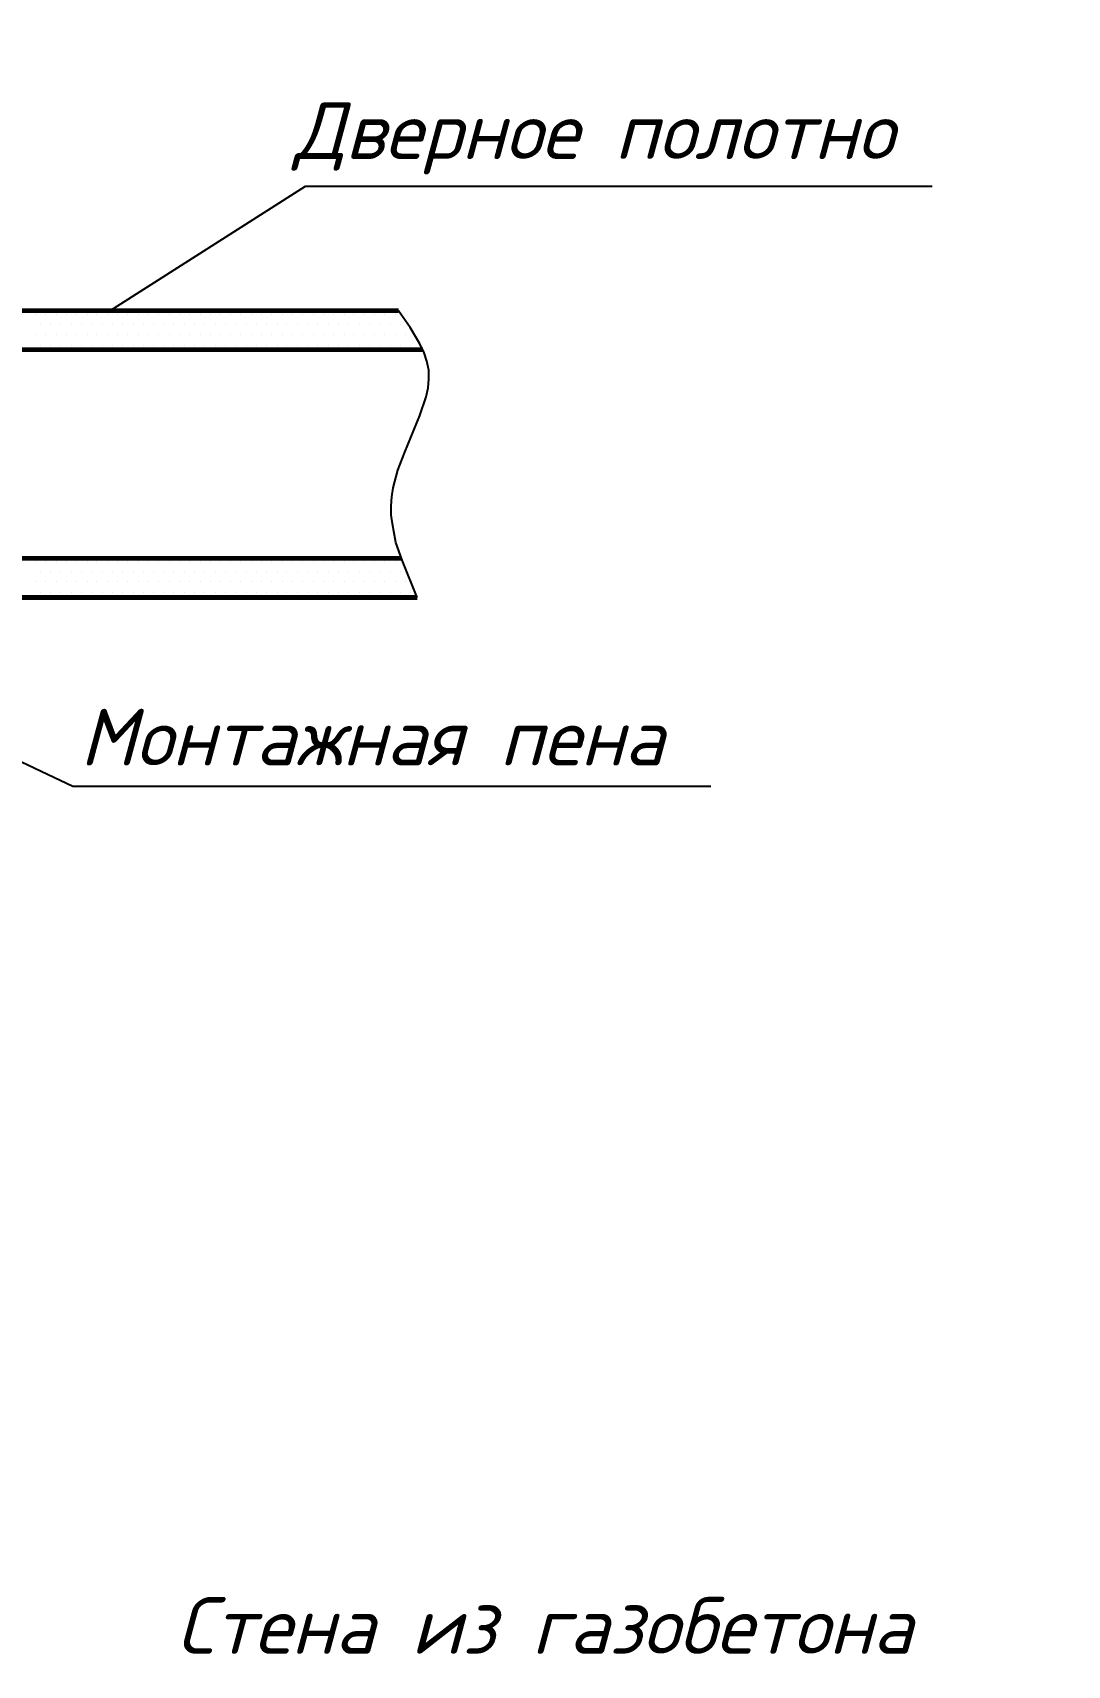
# Model space of a CAD drawing. Header units: millimetres. Extents: x -3689 to 3021565, y -698052 to -604547.
# Drawn here: x 2668546.7 to 2668610.6, y -674543.9 to -674443.1 of the extents above; entities that cross this region are included whole.
import ezdxf

# ---------------------------------------------------------------- set-up
doc = ezdxf.new("R2010")
doc.units = ezdxf.units.MM
for name, color, linetype in [('PDF _0', 7, 'Continuous'), ('PDF _Основные линии', 7, 'Continuous'), ('PDF _Текст', 7, 'Continuous')]:
    doc.layers.add(name, color=color, linetype=linetype)
doc.layers.add('ВК-текст К1', color=7, linetype='Continuous', lineweight=25)
doc.styles.add('SPDS', font='isocpeui.ttf')

msp = doc.modelspace()

# ---------------------------------------------------------------- linework, layer by layer
at = {"layer": 'PDF _0', "lineweight": 25}
for p, q in [((2668551.421, -674460.2894), (2668563.508, -674452.586)), ((2668563.508, -674452.586), (2668567.5087, -674452.586)), ((2668567.5087, -674452.586), (2668602.2029, -674452.586)), ((2668546.8246, -674460.5022), (2668546.8246, -674460.5022)), ((2668547.463, -674460.5022), (2668547.463, -674460.5022)), ((2668548.1014, -674460.5022), (2668548.1014, -674460.5022)), ((2668548.7398, -674460.5022), (2668548.7398, -674460.5022)), ((2668549.3782, -674460.5022), (2668549.3782, -674460.5022)), ((2668550.0166, -674460.5022), (2668550.0166, -674460.5022)), ((2668550.6124, -674460.5022), (2668550.6124, -674460.5022)), ((2668551.2508, -674460.5022), (2668551.2508, -674460.5022)), ((2668551.8892, -674460.5022), (2668551.8892, -674460.5022)), ((2668552.5276, -674460.5022), (2668552.5276, -674460.5022)), ((2668553.166, -674460.5022), (2668553.166, -674460.5022)), ((2668553.8044, -674460.5022), (2668553.8044, -674460.5022)), ((2668554.4428, -674460.5022), (2668554.4428, -674460.5022)), ((2668555.0812, -674460.5022), (2668555.0812, -674460.5022)), ((2668555.7196, -674460.5022), (2668555.7196, -674460.5022)), ((2668556.358, -674460.5022), (2668556.358, -674460.5022)), ((2668556.9964, -674460.5022), (2668556.9964, -674460.5022)), ((2668557.6348, -674460.5022), (2668557.6348, -674460.5022)), ((2668558.2306, -674460.5022), (2668558.2306, -674460.5022)), ((2668558.869, -674460.5022), (2668558.869, -674460.5022)), ((2668559.5074, -674460.5022), (2668559.5074, -674460.5022)), ((2668560.1458, -674460.5022), (2668560.1458, -674460.5022)), ((2668560.7842, -674460.5022), (2668560.7842, -674460.5022)), ((2668561.4226, -674460.5022), (2668561.4226, -674460.5022)), ((2668562.061, -674460.5022), (2668562.061, -674460.5022)), ((2668562.6994, -674460.5022), (2668562.6994, -674460.5022)), ((2668563.3378, -674460.5022), (2668563.3378, -674460.5022)), ((2668563.9762, -674460.5022), (2668563.9762, -674460.5022)), ((2668564.6146, -674460.5022), (2668564.6146, -674460.5022)), ((2668565.253, -674460.5022), (2668565.253, -674460.5022)), ((2668565.8914, -674460.5022), (2668565.8914, -674460.5022)), ((2668566.4872, -674460.5022), (2668566.4872, -674460.5022)), ((2668567.1256, -674460.5022), (2668567.1256, -674460.5022)), ((2668567.764, -674460.5022), (2668567.764, -674460.5022)), ((2668568.4024, -674460.5022), (2668568.4024, -674460.5022)), ((2668569.0408, -674460.5022), (2668569.0408, -674460.5022)), ((2668569.9771, -674461.3108), (2668569.2536, -674460.2894)), ((2668546.8246, -674461.779), (2668546.8246, -674461.779)), ((2668547.1225, -674461.1406), (2668547.1225, -674461.1406)), ((2668547.463, -674461.779), (2668547.463, -674461.779)), ((2668547.7609, -674461.1406), (2668547.7609, -674461.1406)), ((2668548.1014, -674461.779), (2668548.1014, -674461.779)), ((2668548.3993, -674461.1406), (2668548.3993, -674461.1406)), ((2668548.7398, -674461.779), (2668548.7398, -674461.779)), ((2668549.0377, -674461.1406), (2668549.0377, -674461.1406)), ((2668549.3782, -674461.779), (2668549.3782, -674461.779)), ((2668549.6761, -674461.1406), (2668549.6761, -674461.1406)), ((2668550.0166, -674461.779), (2668550.0166, -674461.779)), ((2668550.3145, -674461.1406), (2668550.3145, -674461.1406)), ((2668550.6124, -674461.779), (2668550.6124, -674461.779)), ((2668550.9529, -674461.1406), (2668550.9529, -674461.1406)), ((2668551.2508, -674461.779), (2668551.2508, -674461.779)), ((2668551.5913, -674461.1406), (2668551.5913, -674461.1406)), ((2668551.8892, -674461.779), (2668551.8892, -674461.779)), ((2668552.2297, -674461.1406), (2668552.2297, -674461.1406)), ((2668552.5276, -674461.779), (2668552.5276, -674461.779)), ((2668552.8681, -674461.1406), (2668552.8681, -674461.1406)), ((2668553.166, -674461.779), (2668553.166, -674461.779)), ((2668553.5065, -674461.1406), (2668553.5065, -674461.1406)), ((2668553.8044, -674461.779), (2668553.8044, -674461.779)), ((2668554.1449, -674461.1406), (2668554.1449, -674461.1406)), ((2668554.4428, -674461.779), (2668554.4428, -674461.779)), ((2668554.7407, -674461.1406), (2668554.7407, -674461.1406)), ((2668555.0812, -674461.779), (2668555.0812, -674461.779)), ((2668555.3791, -674461.1406), (2668555.3791, -674461.1406)), ((2668555.7196, -674461.779), (2668555.7196, -674461.779)), ((2668556.0175, -674461.1406), (2668556.0175, -674461.1406)), ((2668556.358, -674461.779), (2668556.358, -674461.779)), ((2668556.6559, -674461.1406), (2668556.6559, -674461.1406)), ((2668556.9964, -674461.779), (2668556.9964, -674461.779)), ((2668557.2943, -674461.1406), (2668557.2943, -674461.1406)), ((2668557.6348, -674461.779), (2668557.6348, -674461.779)), ((2668557.9327, -674461.1406), (2668557.9327, -674461.1406)), ((2668558.2306, -674461.779), (2668558.2306, -674461.779)), ((2668558.5711, -674461.1406), (2668558.5711, -674461.1406)), ((2668558.869, -674461.779), (2668558.869, -674461.779)), ((2668559.2095, -674461.1406), (2668559.2095, -674461.1406)), ((2668559.5074, -674461.779), (2668559.5074, -674461.779)), ((2668559.8479, -674461.1406), (2668559.8479, -674461.1406)), ((2668560.1458, -674461.779), (2668560.1458, -674461.779)), ((2668560.4863, -674461.1406), (2668560.4863, -674461.1406)), ((2668560.7842, -674461.779), (2668560.7842, -674461.779)), ((2668561.1247, -674461.1406), (2668561.1247, -674461.1406)), ((2668561.4226, -674461.779), (2668561.4226, -674461.779)), ((2668561.7631, -674461.1406), (2668561.7631, -674461.1406)), ((2668562.061, -674461.779), (2668562.061, -674461.779)), ((2668562.3589, -674461.1406), (2668562.3589, -674461.1406)), ((2668562.6994, -674461.779), (2668562.6994, -674461.779)), ((2668562.9973, -674461.1406), (2668562.9973, -674461.1406)), ((2668563.3378, -674461.779), (2668563.3378, -674461.779)), ((2668563.6357, -674461.1406), (2668563.6357, -674461.1406)), ((2668563.9762, -674461.779), (2668563.9762, -674461.779)), ((2668564.2741, -674461.1406), (2668564.2741, -674461.1406)), ((2668564.6146, -674461.779), (2668564.6146, -674461.779)), ((2668564.9125, -674461.1406), (2668564.9125, -674461.1406)), ((2668565.253, -674461.779), (2668565.253, -674461.779)), ((2668565.5509, -674461.1406), (2668565.5509, -674461.1406)), ((2668565.8914, -674461.779), (2668565.8914, -674461.779)), ((2668566.1893, -674461.1406), (2668566.1893, -674461.1406)), ((2668566.4872, -674461.779), (2668566.4872, -674461.779)), ((2668566.8277, -674461.1406), (2668566.8277, -674461.1406)), ((2668567.1256, -674461.779), (2668567.1256, -674461.779)), ((2668567.4661, -674461.1406), (2668567.4661, -674461.1406)), ((2668567.764, -674461.779), (2668567.764, -674461.779)), ((2668568.1045, -674461.1406), (2668568.1045, -674461.1406)), ((2668568.4024, -674461.779), (2668568.4024, -674461.779)), ((2668568.7429, -674461.1406), (2668568.7429, -674461.1406)), ((2668569.0408, -674461.779), (2668569.0408, -674461.779)), ((2668569.3813, -674461.1406), (2668569.3813, -674461.1406)), ((2668569.6792, -674461.779), (2668569.6792, -674461.779)), ((2668570.573, -674462.3322), (2668569.9771, -674461.3108)), ((2668547.1225, -674462.4174), (2668547.1225, -674462.4174)), ((2668547.7609, -674462.4174), (2668547.7609, -674462.4174)), ((2668548.3993, -674462.4174), (2668548.3993, -674462.4174)), ((2668549.0377, -674462.4174), (2668549.0377, -674462.4174)), ((2668549.6761, -674462.4174), (2668549.6761, -674462.4174)), ((2668550.3145, -674462.4174), (2668550.3145, -674462.4174)), ((2668550.9529, -674462.4174), (2668550.9529, -674462.4174)), ((2668551.5913, -674462.4174), (2668551.5913, -674462.4174)), ((2668552.2297, -674462.4174), (2668552.2297, -674462.4174)), ((2668552.8681, -674462.4174), (2668552.8681, -674462.4174)), ((2668553.5065, -674462.4174), (2668553.5065, -674462.4174)), ((2668554.1449, -674462.4174), (2668554.1449, -674462.4174)), ((2668554.7407, -674462.4174), (2668554.7407, -674462.4174)), ((2668555.3791, -674462.4174), (2668555.3791, -674462.4174)), ((2668556.0175, -674462.4174), (2668556.0175, -674462.4174)), ((2668556.6559, -674462.4174), (2668556.6559, -674462.4174)), ((2668557.2943, -674462.4174), (2668557.2943, -674462.4174)), ((2668557.9327, -674462.4174), (2668557.9327, -674462.4174)), ((2668558.5711, -674462.4174), (2668558.5711, -674462.4174)), ((2668559.2095, -674462.4174), (2668559.2095, -674462.4174)), ((2668559.8479, -674462.4174), (2668559.8479, -674462.4174)), ((2668560.4863, -674462.4174), (2668560.4863, -674462.4174)), ((2668561.1247, -674462.4174), (2668561.1247, -674462.4174)), ((2668561.7631, -674462.4174), (2668561.7631, -674462.4174)), ((2668562.3589, -674462.4174), (2668562.3589, -674462.4174)), ((2668562.9973, -674462.4174), (2668562.9973, -674462.4174)), ((2668563.6357, -674462.4174), (2668563.6357, -674462.4174)), ((2668564.2741, -674462.4174), (2668564.2741, -674462.4174)), ((2668564.9125, -674462.4174), (2668564.9125, -674462.4174)), ((2668565.5509, -674462.4174), (2668565.5509, -674462.4174)), ((2668566.1893, -674462.4174), (2668566.1893, -674462.4174)), ((2668566.8277, -674462.4174), (2668566.8277, -674462.4174)), ((2668567.4661, -674462.4174), (2668567.4661, -674462.4174)), ((2668568.1045, -674462.4174), (2668568.1045, -674462.4174)), ((2668568.7429, -674462.4174), (2668568.7429, -674462.4174)), ((2668569.3813, -674462.4174), (2668569.3813, -674462.4174)), ((2668569.9771, -674462.4174), (2668569.9771, -674462.4174)), ((2668570.8283, -674462.8855), (2668570.573, -674462.3322)), ((2668570.9986, -674463.3962), (2668570.8283, -674462.8855)), ((2668571.1263, -674463.9495), (2668570.9986, -674463.3962)), ((2668571.1263, -674464.5028), (2668571.1263, -674463.9495)), ((2668570.956, -674465.6093), (2668571.0837, -674465.0561)), ((2668571.0837, -674465.0561), (2668571.1263, -674464.5028)), ((2668570.573, -674466.7585), (2668570.956, -674465.6093)), ((2668569.6367, -674469.0141), (2668570.573, -674466.7585)), ((2668569.2111, -674470.1207), (2668569.6367, -674469.0141)), ((2668568.9132, -674471.2272), (2668569.2111, -674470.1207)), ((2668568.7855, -674472.3338), (2668568.828, -674471.7805)), ((2668568.828, -674471.7805), (2668568.9132, -674471.2272)), ((2668512.3416, -674472.2581), (2668549.133, -674489.642)), ((2668568.7855, -674472.8871), (2668568.7855, -674472.3338)), ((2668568.8706, -674473.4404), (2668568.7855, -674472.8871)), ((2668569.0834, -674474.5895), (2668568.8706, -674473.4404)), ((2668569.4664, -674475.696), (2668569.0834, -674474.5895)), ((2668546.8246, -674475.7386), (2668546.8246, -674475.7386)), ((2668547.463, -674475.7386), (2668547.463, -674475.7386)), ((2668548.1014, -674475.7386), (2668548.1014, -674475.7386)), ((2668548.7398, -674475.7386), (2668548.7398, -674475.7386)), ((2668549.3782, -674475.7386), (2668549.3782, -674475.7386)), ((2668550.0166, -674475.7386), (2668550.0166, -674475.7386)), ((2668550.6124, -674475.7386), (2668550.6124, -674475.7386)), ((2668551.2508, -674475.7386), (2668551.2508, -674475.7386)), ((2668551.8892, -674475.7386), (2668551.8892, -674475.7386)), ((2668552.5276, -674475.7386), (2668552.5276, -674475.7386)), ((2668553.166, -674475.7386), (2668553.166, -674475.7386)), ((2668553.8044, -674475.7386), (2668553.8044, -674475.7386)), ((2668554.4428, -674475.7386), (2668554.4428, -674475.7386)), ((2668555.0812, -674475.7386), (2668555.0812, -674475.7386)), ((2668555.7196, -674475.7386), (2668555.7196, -674475.7386)), ((2668556.358, -674475.7386), (2668556.358, -674475.7386)), ((2668556.9964, -674475.7386), (2668556.9964, -674475.7386)), ((2668557.6348, -674475.7386), (2668557.6348, -674475.7386)), ((2668558.2306, -674475.7386), (2668558.2306, -674475.7386)), ((2668558.869, -674475.7386), (2668558.869, -674475.7386)), ((2668559.5074, -674475.7386), (2668559.5074, -674475.7386)), ((2668560.1458, -674475.7386), (2668560.1458, -674475.7386)), ((2668560.7842, -674475.7386), (2668560.7842, -674475.7386)), ((2668561.4226, -674475.7386), (2668561.4226, -674475.7386)), ((2668562.061, -674475.7386), (2668562.061, -674475.7386)), ((2668562.6994, -674475.7386), (2668562.6994, -674475.7386)), ((2668563.3378, -674475.7386), (2668563.3378, -674475.7386)), ((2668563.9762, -674475.7386), (2668563.9762, -674475.7386)), ((2668564.6146, -674475.7386), (2668564.6146, -674475.7386)), ((2668565.253, -674475.7386), (2668565.253, -674475.7386)), ((2668565.8914, -674475.7386), (2668565.8914, -674475.7386)), ((2668566.4872, -674475.7386), (2668566.4872, -674475.7386)), ((2668567.1256, -674475.7386), (2668567.1256, -674475.7386)), ((2668567.764, -674475.7386), (2668567.764, -674475.7386)), ((2668568.4024, -674475.7386), (2668568.4024, -674475.7386)), ((2668569.0408, -674475.7386), (2668569.0408, -674475.7386)), ((2668570.4027, -674477.9943), (2668569.4664, -674475.696)), ((2668546.8246, -674477.0154), (2668546.8246, -674477.0154)), ((2668547.1225, -674476.377), (2668547.1225, -674476.377)), ((2668547.463, -674477.0154), (2668547.463, -674477.0154)), ((2668547.7609, -674476.377), (2668547.7609, -674476.377)), ((2668548.1014, -674477.0154), (2668548.1014, -674477.0154)), ((2668548.3993, -674476.377), (2668548.3993, -674476.377)), ((2668548.7398, -674477.0154), (2668548.7398, -674477.0154)), ((2668549.0377, -674476.377), (2668549.0377, -674476.377)), ((2668549.3782, -674477.0154), (2668549.3782, -674477.0154)), ((2668549.6761, -674476.377), (2668549.6761, -674476.377)), ((2668550.0166, -674477.0154), (2668550.0166, -674477.0154)), ((2668550.3145, -674476.377), (2668550.3145, -674476.377)), ((2668550.6124, -674477.0154), (2668550.6124, -674477.0154)), ((2668550.9529, -674476.377), (2668550.9529, -674476.377)), ((2668551.2508, -674477.0154), (2668551.2508, -674477.0154)), ((2668551.5913, -674476.377), (2668551.5913, -674476.377)), ((2668551.8892, -674477.0154), (2668551.8892, -674477.0154)), ((2668552.2297, -674476.377), (2668552.2297, -674476.377)), ((2668552.5276, -674477.0154), (2668552.5276, -674477.0154)), ((2668552.8681, -674476.377), (2668552.8681, -674476.377)), ((2668553.166, -674477.0154), (2668553.166, -674477.0154)), ((2668553.5065, -674476.377), (2668553.5065, -674476.377)), ((2668553.8044, -674477.0154), (2668553.8044, -674477.0154)), ((2668554.1449, -674476.377), (2668554.1449, -674476.377)), ((2668554.4428, -674477.0154), (2668554.4428, -674477.0154)), ((2668554.7407, -674476.377), (2668554.7407, -674476.377)), ((2668555.0812, -674477.0154), (2668555.0812, -674477.0154)), ((2668555.3791, -674476.377), (2668555.3791, -674476.377)), ((2668555.7196, -674477.0154), (2668555.7196, -674477.0154)), ((2668556.0175, -674476.377), (2668556.0175, -674476.377)), ((2668556.358, -674477.0154), (2668556.358, -674477.0154)), ((2668556.6559, -674476.377), (2668556.6559, -674476.377)), ((2668556.9964, -674477.0154), (2668556.9964, -674477.0154)), ((2668557.2943, -674476.377), (2668557.2943, -674476.377)), ((2668557.6348, -674477.0154), (2668557.6348, -674477.0154)), ((2668557.9327, -674476.377), (2668557.9327, -674476.377)), ((2668558.2306, -674477.0154), (2668558.2306, -674477.0154)), ((2668558.5711, -674476.377), (2668558.5711, -674476.377)), ((2668558.869, -674477.0154), (2668558.869, -674477.0154)), ((2668559.2095, -674476.377), (2668559.2095, -674476.377)), ((2668559.5074, -674477.0154), (2668559.5074, -674477.0154)), ((2668559.8479, -674476.377), (2668559.8479, -674476.377)), ((2668560.1458, -674477.0154), (2668560.1458, -674477.0154)), ((2668560.4863, -674476.377), (2668560.4863, -674476.377)), ((2668560.7842, -674477.0154), (2668560.7842, -674477.0154)), ((2668561.1247, -674476.377), (2668561.1247, -674476.377)), ((2668561.4226, -674477.0154), (2668561.4226, -674477.0154)), ((2668561.7631, -674476.377), (2668561.7631, -674476.377)), ((2668562.061, -674477.0154), (2668562.061, -674477.0154)), ((2668562.3589, -674476.377), (2668562.3589, -674476.377)), ((2668562.6994, -674477.0154), (2668562.6994, -674477.0154)), ((2668562.9973, -674476.377), (2668562.9973, -674476.377)), ((2668563.3378, -674477.0154), (2668563.3378, -674477.0154)), ((2668563.6357, -674476.377), (2668563.6357, -674476.377)), ((2668563.9762, -674477.0154), (2668563.9762, -674477.0154)), ((2668564.2741, -674476.377), (2668564.2741, -674476.377)), ((2668564.6146, -674477.0154), (2668564.6146, -674477.0154)), ((2668564.9125, -674476.377), (2668564.9125, -674476.377)), ((2668565.253, -674477.0154), (2668565.253, -674477.0154)), ((2668565.5509, -674476.377), (2668565.5509, -674476.377)), ((2668565.8914, -674477.0154), (2668565.8914, -674477.0154)), ((2668566.1893, -674476.377), (2668566.1893, -674476.377)), ((2668566.4872, -674477.0154), (2668566.4872, -674477.0154)), ((2668566.8277, -674476.377), (2668566.8277, -674476.377)), ((2668567.1256, -674477.0154), (2668567.1256, -674477.0154)), ((2668567.4661, -674476.377), (2668567.4661, -674476.377)), ((2668567.764, -674477.0154), (2668567.764, -674477.0154)), ((2668568.1045, -674476.377), (2668568.1045, -674476.377)), ((2668568.4024, -674477.0154), (2668568.4024, -674477.0154)), ((2668568.7429, -674476.377), (2668568.7429, -674476.377)), ((2668569.0408, -674477.0154), (2668569.0408, -674477.0154)), ((2668569.3813, -674476.377), (2668569.3813, -674476.377)), ((2668569.6792, -674477.0154), (2668569.6792, -674477.0154)), ((2668547.1225, -674477.6538), (2668547.1225, -674477.6538)), ((2668547.7609, -674477.6538), (2668547.7609, -674477.6538)), ((2668548.3993, -674477.6538), (2668548.3993, -674477.6538)), ((2668549.0377, -674477.6538), (2668549.0377, -674477.6538)), ((2668549.6761, -674477.6538), (2668549.6761, -674477.6538)), ((2668550.3145, -674477.6538), (2668550.3145, -674477.6538)), ((2668550.9529, -674477.6538), (2668550.9529, -674477.6538)), ((2668551.5913, -674477.6538), (2668551.5913, -674477.6538)), ((2668552.2297, -674477.6538), (2668552.2297, -674477.6538)), ((2668552.8681, -674477.6538), (2668552.8681, -674477.6538)), ((2668553.5065, -674477.6538), (2668553.5065, -674477.6538)), ((2668554.1449, -674477.6538), (2668554.1449, -674477.6538)), ((2668554.7407, -674477.6538), (2668554.7407, -674477.6538)), ((2668555.3791, -674477.6538), (2668555.3791, -674477.6538)), ((2668556.0175, -674477.6538), (2668556.0175, -674477.6538)), ((2668556.6559, -674477.6538), (2668556.6559, -674477.6538)), ((2668557.2943, -674477.6538), (2668557.2943, -674477.6538)), ((2668557.9327, -674477.6538), (2668557.9327, -674477.6538)), ((2668558.5711, -674477.6538), (2668558.5711, -674477.6538)), ((2668559.2095, -674477.6538), (2668559.2095, -674477.6538)), ((2668559.8479, -674477.6538), (2668559.8479, -674477.6538)), ((2668560.4863, -674477.6538), (2668560.4863, -674477.6538)), ((2668561.1247, -674477.6538), (2668561.1247, -674477.6538)), ((2668561.7631, -674477.6538), (2668561.7631, -674477.6538)), ((2668562.3589, -674477.6538), (2668562.3589, -674477.6538)), ((2668562.9973, -674477.6538), (2668562.9973, -674477.6538)), ((2668563.6357, -674477.6538), (2668563.6357, -674477.6538)), ((2668564.2741, -674477.6538), (2668564.2741, -674477.6538)), ((2668564.9125, -674477.6538), (2668564.9125, -674477.6538)), ((2668565.5509, -674477.6538), (2668565.5509, -674477.6538)), ((2668566.1893, -674477.6538), (2668566.1893, -674477.6538)), ((2668566.8277, -674477.6538), (2668566.8277, -674477.6538)), ((2668567.4661, -674477.6538), (2668567.4661, -674477.6538)), ((2668568.1045, -674477.6538), (2668568.1045, -674477.6538)), ((2668568.7429, -674477.6538), (2668568.7429, -674477.6538)), ((2668569.3813, -674477.6538), (2668569.3813, -674477.6538)), ((2668569.9771, -674477.6538), (2668569.9771, -674477.6538)), ((2668549.133, -674489.642), (2668588.5339, -674489.642))]:
    msp.add_line(p, q, dxfattribs=at)
at = {"layer": 'PDF _Основные линии', "lineweight": 60}
for p, q in [((2668569.2536, -674460.2894), (2668533.631, -674460.2894)), ((2668533.631, -674462.6727), (2668570.7432, -674462.6727)), ((2668533.631, -674475.5684), (2668569.4239, -674475.5684)), ((2668570.4027, -674477.9943), (2668533.631, -674477.9943)), ((2668533.631, -674477.9943), (2668570.4027, -674477.9943))]:
    msp.add_line(p, q, dxfattribs=at)
at = {"layer": 'ВК-текст К1', "color": 3}
msp.add_circle((2674944.0996, -672909.7808), 7632.7516, dxfattribs=at)

# ---------------------------------------------------------------- texts
at = {"layer": 'PDF _Текст', "style": 'SPDS'}
for s, p in [('Дверное полотно', (2668562.7865, -674450.9175)), ('Монтажная пена', (2668549.5663, -674488.3615)), ('Стена из газобетона', (2668555.5303, -674543.2083))]:
    msp.add_text(s, height=3.499919, dxfattribs=at).set_placement(p)

doc.saveas('drawing.dxf')
